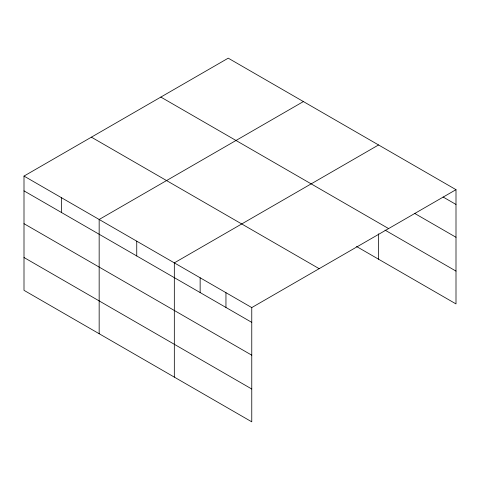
<?xml version="1.0" encoding="UTF-8"?>
<svg xmlns="http://www.w3.org/2000/svg" width="480" height="480" viewBox="0 0 480 480"><rect width="100%" height="100%" fill="white"/><g stroke="black" fill="none" stroke-linecap="round" stroke-linejoin="round"><path stroke-width="0.72" d="M251.766 355.188L251.766 307.584L24 176.082L24 290.328L251.766 421.83L251.766 355.188L24 223.692M356.526 246.486L456 303.918L456 189.672L228.234 58.17L24 176.082M303.396 101.568L99.162 219.48L99.162 333.726M378.558 144.96L174.324 262.872L174.324 377.118M251.766 307.584L456 189.672M443.094 197.004L456 204.456M414.696 213.432L456 237.276M160.836 97.08L388.602 228.582M385.014 230.112L456 271.092M91.398 137.172L319.164 268.674M24 190.866L251.766 322.368M24 257.508L251.766 389.01M378.558 233.844L378.558 259.206M225.954 292.68L225.954 307.464M200.142 277.776L200.142 292.56M136.746 241.176L136.746 255.96M61.584 197.778L61.584 212.568"/></g></svg>
